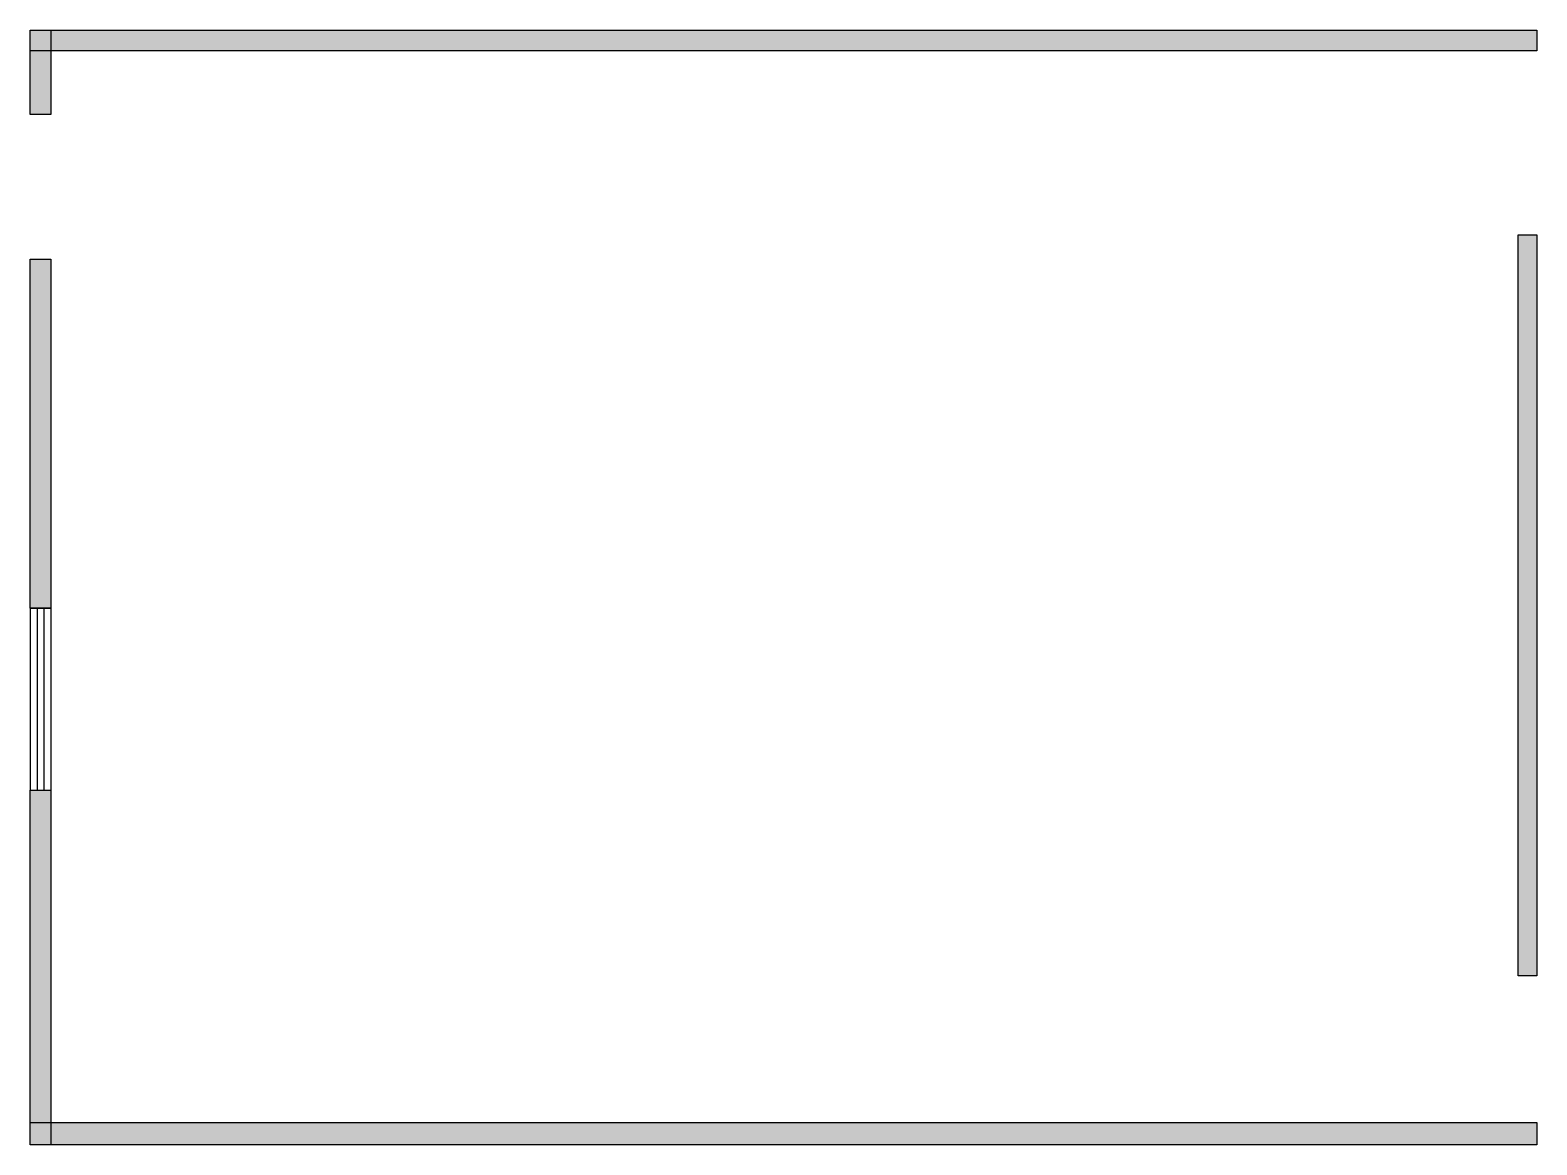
# Model space of a CAD drawing. Header units: millimetres. Extents: x 18 to 7084, y 0 to 5227.
import ezdxf

# ---------------------------------------------------------------- set-up
doc = ezdxf.new("R2010")
doc.units = ezdxf.units.MM
doc.layers.add('WALL', color=7, linetype='Continuous')
doc.layers.add('WINDOW', color=5, linetype='Continuous')

msp = doc.modelspace()

# ---------------------------------------------------------------- hatches: boundary and pattern name
at = {"layer": 'WALL'}
h = msp.add_hatch(color=256, dxfattribs=at)
h.dxf.hatch_style = 1
h.paths.add_polyline_path([(17.6, 5227.2), (7084, 5227.2), (7084, 5130.4), (17.6, 5130.4)])
h = msp.add_hatch(color=256, dxfattribs=at)
h.dxf.hatch_style = 1
h.paths.add_polyline_path([(17.6, 5227.2), (114.4, 5227.2), (114.4, 4831.2), (17.6, 4831.2)])
h = msp.add_hatch(color=256, dxfattribs=at)
h.dxf.hatch_style = 1
h.paths.add_polyline_path([(6996, 4268), (7084, 4268), (7084, 792), (6996, 792)])
h = msp.add_hatch(color=256, dxfattribs=at)
h.dxf.hatch_style = 1
h.paths.add_polyline_path([(17.6, 4153.6), (114.4, 4153.6), (114.4, 2516.8), (17.6, 2516.8)])
h = msp.add_hatch(color=256, dxfattribs=at)
h.dxf.hatch_style = 1
h.paths.add_polyline_path([(17.6, 1663.2), (114.4, 1663.2), (114.4, 0), (17.6, 0)])
h = msp.add_hatch(color=256, dxfattribs=at)
h.dxf.hatch_style = 1
h.paths.add_polyline_path([(17.6, 105.6), (7084, 105.6), (7084, 0), (17.6, 0)])

# ---------------------------------------------------------------- linework, layer by layer
for points in [[(17.6, 5227.2), (7084, 5227.2), (7084, 5130.4), (17.6, 5130.4)], [(17.6, 5227.2), (114.4, 5227.2), (114.4, 4831.2), (17.6, 4831.2)], [(6996, 4268), (7084, 4268), (7084, 792), (6996, 792)], [(17.6, 4153.6), (114.4, 4153.6), (114.4, 2516.8), (17.6, 2516.8)], [(17.6, 1663.2), (114.4, 1663.2), (114.4, 0), (17.6, 0)], [(17.6, 105.6), (7084, 105.6), (7084, 0), (17.6, 0)]]:
    msp.add_lwpolyline(points, close=True, dxfattribs=at)
at = {"layer": 'WINDOW'}
for p, q in [((17.6, 2516.8), (17.6, 1663.2)), ((17.6, 2516.8), (114.4, 2516.8)), ((49.9, 2516.8), (49.9, 1663.2)), ((82.1, 2516.8), (82.1, 1663.2)), ((114.4, 2516.8), (114.4, 1663.2)), ((17.6, 1663.2), (114.4, 1663.2))]:
    msp.add_line(p, q, dxfattribs=at)

doc.saveas('drawing.dxf')
